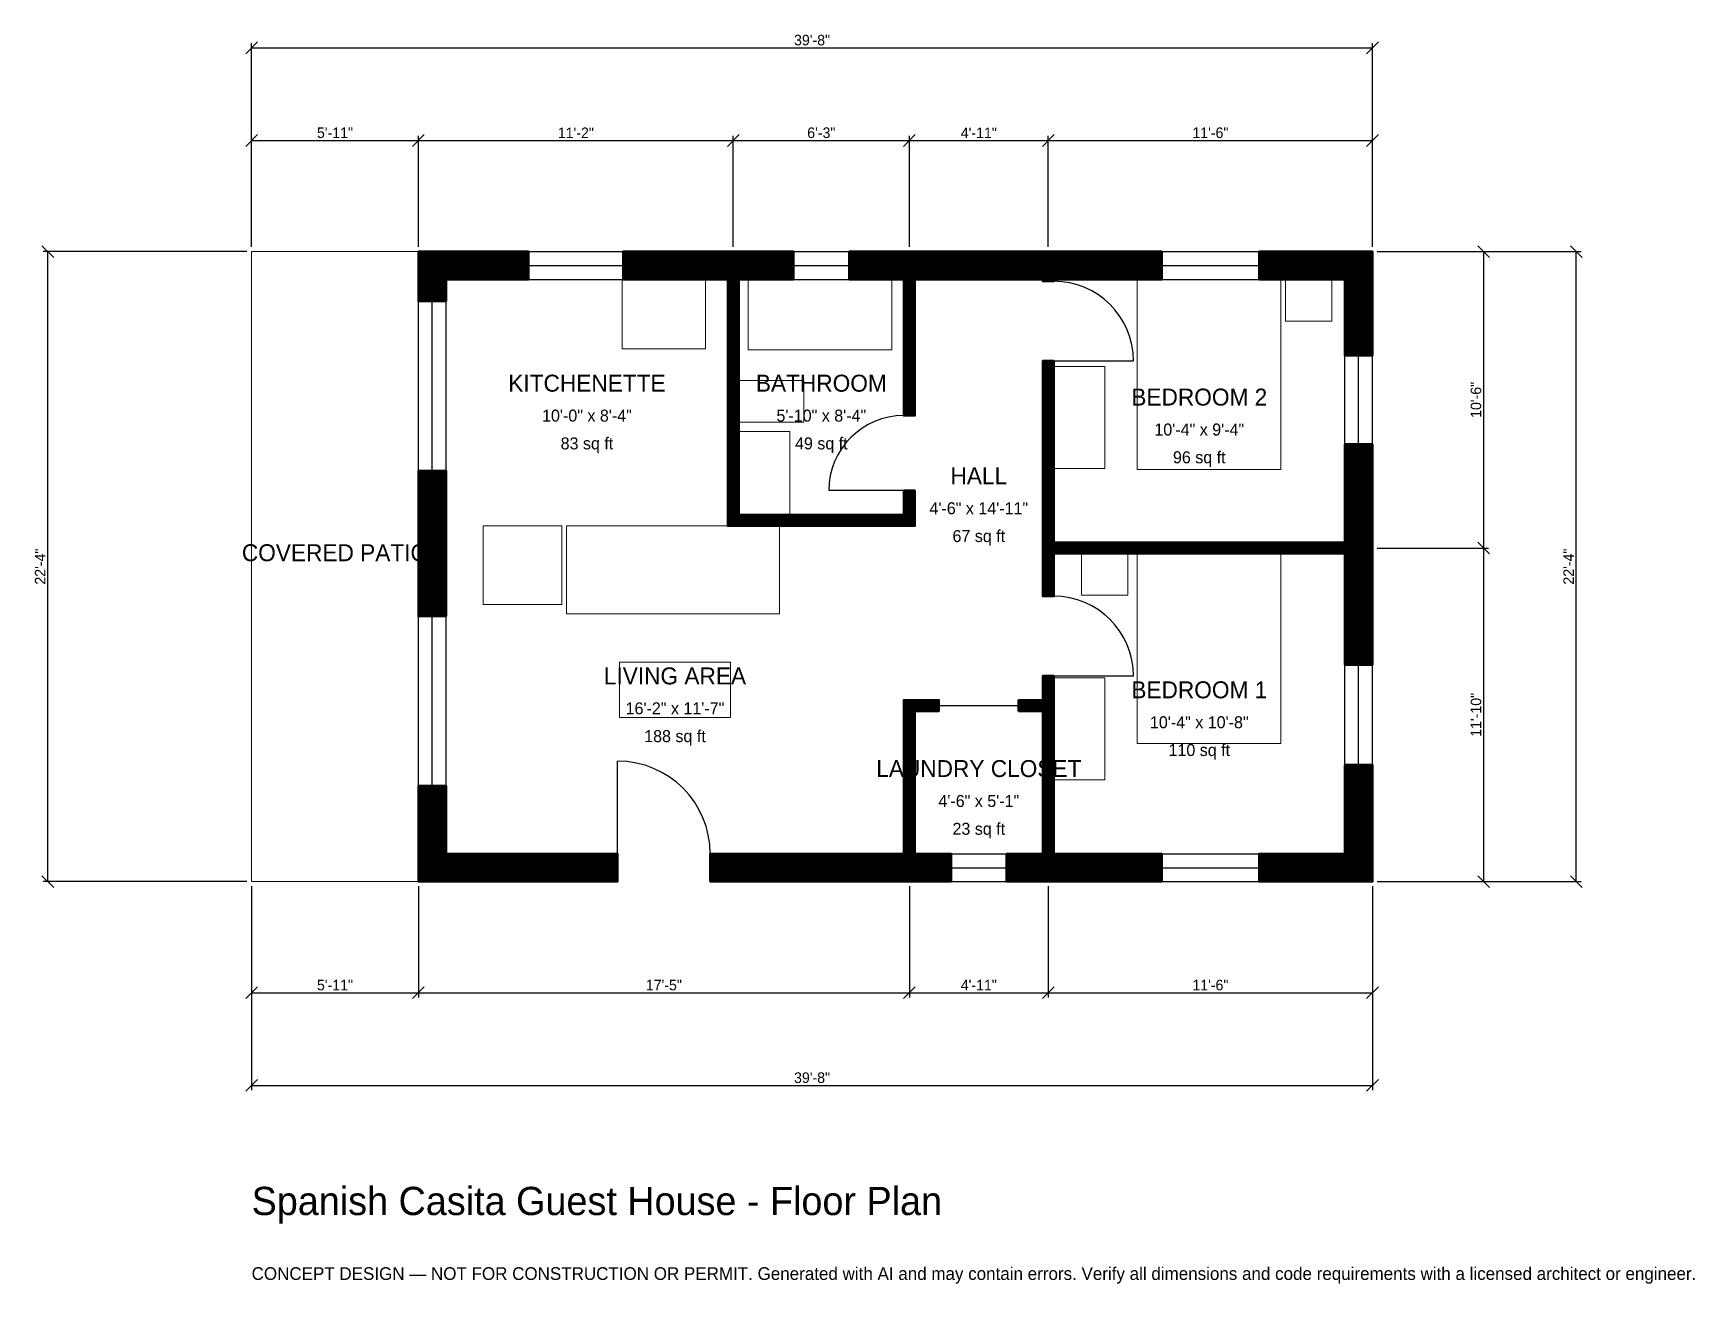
# Model space of a CAD drawing. Header units: inches. Extents: x -93 to 613, y -171 to 361.
import ezdxf
from ezdxf.enums import TextEntityAlignment as Align

# ---------------------------------------------------------------- set-up
doc = ezdxf.new("R2010")
doc.units = ezdxf.units.IN
doc.header["$MEASUREMENT"] = 0
doc.linetypes.add('DASHED', pattern=[0.6, 0.5, -0.1])
for name, color, linetype, lineweight in [('A-ANNO-DIMS', 1, 'Continuous', 13), ('A-ANNO-TEXT', 7, 'Continuous', 18), ('A-AREA-IDEN', 7, 'Continuous', 18), ('A-DOOR', 2, 'Continuous', 25), ('A-FLOR-FIXT', 9, 'Continuous', 13), ('A-FURN', 9, 'Continuous', 13), ('A-GLAZ', 4, 'Continuous', 25), ('A-SITE-PAVE', 8, 'Continuous', 13), ('A-WALL', 7, 'Continuous', 50), ('A-WALL-PATT', 8, 'Continuous', 13)]:
    doc.layers.add(name, color=color, linetype=linetype, lineweight=lineweight)
doc.dimstyles.new('PLAN', dxfattribs={"dimtxt": 4.5, "dimasz": 3, "dimexe": 2, "dimexo": 2, "dimgap": 1, "dimtad": 1, "dimdec": 0, "dimlunit": 4, "dimtsz": 2.5, "dimcen": 2.5, "dimclrd": 1, "dimclre": 1, "dimazin": 3, "dimtfac": 1, "dimtmove": 0, "dimatfit": 3})

msp = doc.modelspace()

# ---------------------------------------------------------------- hatches: boundary and pattern name
at = {"layer": 'A-WALL-PATT'}
h = msp.add_hatch(dxfattribs=at)
h.set_pattern_fill('ANSI31', color=8, scale=0.8)
h.paths.add_polyline_path([(273.622, 0), (194.8819, 0), (194.8819, 11.811), (273.622, 11.811), (277.1654, 11.811), (277.1654, 72.4409), (277.1654, 77.1654), (281.8898, 77.1654), (292.126, 77.1654), (292.126, 72.4409), (281.8898, 72.4409), (281.8898, 11.811), (285.4331, 11.811), (297.2441, 11.811), (297.2441, 0), (285.4331, 0), (281.8898, 0), (281.8898, 0), (277.1654, 0), (277.1654, 0), (273.622, 0)])
h.paths.add_polyline_path([(82.6772, 0), (82.6772, 0), (70.8661, 0), (70.8661, 0), (70.8661, 0), (70.8661, 11.811), (70.8661, 11.811), (70.8661, 40.748), (82.6772, 40.748), (82.6772, 11.811), (155.5118, 11.811), (155.5118, 0), (82.6772, 0)])
h.paths.add_polyline_path([(70.8661, 147.6378), (70.8661, 159.4488), (70.8661, 174.6063), (82.6772, 174.6063), (82.6772, 159.4488), (82.6772, 147.6378), (82.6772, 112.7953), (70.8661, 112.7953), (70.8661, 147.6378)])
h.paths.add_polyline_path([(70.8661, 255.9055), (70.8661, 255.9055), (70.8661, 267.7165), (70.8661, 267.7165), (70.8661, 267.7166), (82.6772, 267.7166), (82.6772, 267.7165), (117.7165, 267.7165), (117.7165, 255.9055), (82.6772, 255.9055), (82.6772, 246.6535), (70.8661, 246.6535), (70.8661, 255.9055)])
h.paths.add_polyline_path([(198.8189, 267.7165), (202.3622, 267.7165), (202.3622, 267.7166), (207.0866, 267.7166), (207.0866, 267.7165), (210.6299, 267.7165), (230.315, 267.7165), (230.315, 255.9055), (210.6299, 255.9055), (207.0866, 255.9055), (207.0866, 155.9055), (277.1654, 155.9055), (277.1654, 166.1417), (281.8898, 166.1417), (281.8898, 155.9055), (281.8898, 151.1811), (277.1654, 151.1811), (207.0866, 151.1811), (202.3622, 151.1811), (202.3622, 155.9055), (202.3622, 255.9055), (198.8189, 255.9055), (157.874, 255.9055), (157.874, 267.7165), (198.8189, 267.7165)])
h.paths.add_polyline_path([(273.622, 267.7165), (273.622, 267.7165), (277.1654, 267.7165), (277.1654, 267.7166), (281.8898, 267.7166), (281.8898, 267.7165), (332.6772, 267.7165), (336.2205, 267.7165), (336.2205, 267.7166), (340.9449, 267.7166), (340.9449, 267.7165), (344.4882, 267.7165), (386.811, 267.7165), (386.811, 255.9055), (344.4882, 255.9055), (340.9449, 255.9055), (340.9449, 255.1181), (336.2205, 255.1181), (336.2205, 255.9055), (332.6772, 255.9055), (285.4331, 255.9055), (285.4331, 255.9055), (281.8898, 255.9055), (281.8898, 198.0315), (277.1654, 198.0315), (277.1654, 255.9055), (253.937, 255.9055), (253.937, 267.7165), (273.622, 267.7165)])
h.paths.add_polyline_path([(464.5669, 267.7165), (464.5669, 267.7166), (476.378, 267.7166), (476.378, 267.7165), (476.378, 267.7165), (476.378, 255.9055), (476.378, 255.9055), (476.378, 223.622), (464.5669, 223.622), (464.5669, 255.9055), (428.1496, 255.9055), (428.1496, 267.7165), (464.5669, 267.7165)])
h.paths.add_polyline_path([(476.378, 147.6378), (476.378, 144.0945), (476.378, 144.0945), (476.378, 139.3701), (476.378, 139.3701), (476.378, 135.8268), (476.378, 92.126), (464.5669, 92.126), (464.5669, 135.8268), (464.5669, 139.3701), (340.9449, 139.3701), (340.9449, 121.2598), (336.2205, 121.2598), (336.2205, 139.3701), (336.2205, 144.0945), (336.2205, 221.2598), (340.9449, 221.2598), (340.9449, 144.0945), (464.5669, 144.0945), (464.5669, 147.6378), (464.5669, 185.8268), (476.378, 185.8268), (476.378, 147.6378)])
h.paths.add_polyline_path([(476.378, 11.811), (476.378, 11.811), (476.378, 0), (476.378, 0), (476.378, 0), (464.5669, 0), (464.5669, 0), (428.1496, 0), (428.1496, 11.811), (464.5669, 11.811), (464.5669, 49.6063), (476.378, 49.6063), (476.378, 11.811)])
h.paths.add_polyline_path([(344.4882, 0), (340.9449, 0), (340.9449, 0), (336.2205, 0), (336.2205, 0), (332.6772, 0), (320.8661, 0), (320.8661, 11.811), (332.6772, 11.811), (336.2205, 11.811), (336.2205, 72.4409), (325.9843, 72.4409), (325.9843, 77.1654), (336.2205, 77.1654), (336.2205, 87.4016), (340.9449, 87.4016), (340.9449, 77.1654), (340.9449, 72.4409), (340.9449, 11.811), (344.4882, 11.811), (386.811, 11.811), (386.811, 0), (344.4882, 0)])

# ---------------------------------------------------------------- linework, layer by layer
at = {"layer": 'A-DOOR'}
for p, q in [((340.9449, 221.2598), (374.8031, 221.2598)), ((277.1654, 166.1417), (245.2756, 166.1417)), ((340.9449, 87.4016), (374.8031, 87.4016)), ((292.126, 74.8031), (325.9843, 74.8031)), ((155.5118, 11.811), (155.5118, 51.1811))]:
    msp.add_line(p, q, dxfattribs=at)
for centre, radius, start, end in [((340.9449, 221.2598), 33.8583, 0, 90), ((277.1654, 166.1417), 31.8898, 90, 180), ((340.9449, 87.4016), 33.8583, 0, 90), ((155.5118, 11.811), 39.3701, 0, 90)]:
    msp.add_arc(centre, radius, start, end, dxfattribs=at)
at = {"layer": 'A-FLOR-FIXT'}
for points in [[(211.0236, 225.9843), (272.0472, 225.9843), (272.0472, 255.9055), (211.0236, 255.9055)], [(207.0866, 195.2756), (234.6457, 195.2756), (234.6457, 212.9921), (207.0866, 212.9921)], [(207.0866, 155.9055), (228.7402, 155.9055), (228.7402, 191.3386), (207.0866, 191.3386)]]:
    msp.add_lwpolyline(points, close=True, dxfattribs=at)
at = {"layer": 'A-FURN'}
for points in [[(157.4803, 226.378), (192.9134, 226.378), (192.9134, 255.9055), (157.4803, 255.9055)], [(376.378, 175.1969), (437.4016, 175.1969), (437.4016, 255.9055), (376.378, 255.9055)], [(439.3701, 238.189), (459.0551, 238.189), (459.0551, 255.9055), (439.3701, 255.9055)], [(340.9449, 175.5906), (362.5984, 175.5906), (362.5984, 218.8976), (340.9449, 218.8976)], [(98.4252, 117.7165), (131.8898, 117.7165), (131.8898, 151.1811), (98.4252, 151.1811)], [(133.8583, 113.7795), (224.4094, 113.7795), (224.4094, 151.1811), (133.8583, 151.1811)], [(352.7559, 121.6535), (372.4409, 121.6535), (372.4409, 139.3701), (352.7559, 139.3701)], [(376.378, 58.6614), (437.4016, 58.6614), (437.4016, 139.3701), (376.378, 139.3701)], [(156.2992, 69.685), (203.5433, 69.685), (203.5433, 93.3071), (156.2992, 93.3071)], [(340.9449, 43.3071), (362.5984, 43.3071), (362.5984, 86.6142), (340.9449, 86.6142)]]:
    msp.add_lwpolyline(points, close=True, dxfattribs=at)
at = {"layer": 'A-GLAZ'}
for p, q in [((117.7165, 267.7165), (157.874, 267.7165)), ((117.7165, 261.811), (157.874, 261.811)), ((230.315, 267.7165), (253.937, 267.7165)), ((230.315, 261.811), (253.937, 261.811)), ((386.811, 267.7165), (428.1496, 267.7165)), ((386.811, 261.811), (428.1496, 261.811)), ((117.7165, 255.9055), (157.874, 255.9055)), ((230.315, 255.9055), (253.937, 255.9055)), ((386.811, 255.9055), (428.1496, 255.9055)), ((70.8661, 174.6063), (70.8661, 246.6535)), ((76.7717, 174.6063), (76.7717, 246.6535)), ((82.6772, 174.6063), (82.6772, 246.6535)), ((464.5669, 185.8268), (464.5669, 223.622)), ((470.4724, 185.8268), (470.4724, 223.622)), ((476.378, 185.8268), (476.378, 223.622)), ((70.8661, 40.748), (70.8661, 112.7953)), ((76.7717, 40.748), (76.7717, 112.7953)), ((82.6772, 40.748), (82.6772, 112.7953)), ((464.5669, 49.6063), (464.5669, 92.126)), ((470.4724, 49.6063), (470.4724, 92.126)), ((476.378, 49.6063), (476.378, 92.126)), ((297.2441, 11.811), (320.8661, 11.811)), ((386.811, 11.811), (428.1496, 11.811)), ((297.2441, 5.9055), (320.8661, 5.9055)), ((297.2441, 0), (320.8661, 0)), ((386.811, 5.9055), (428.1496, 5.9055)), ((386.811, 0), (428.1496, 0))]:
    msp.add_line(p, q, dxfattribs=at)
at = {"layer": 'A-SITE-PAVE', "linetype": 'DASHED'}
msp.add_lwpolyline([(0, 0), (70.8661, 0), (70.8661, 267.7165), (0, 267.7165)], close=True, dxfattribs=at)
at = {"layer": 'A-WALL'}
for points in [[(70.8661, 255.9055), (70.8661, 255.9055), (70.8661, 267.7165), (70.8661, 267.7165), (70.8661, 267.7166), (82.6772, 267.7166), (82.6772, 267.7165), (117.7165, 267.7165), (117.7165, 255.9055), (82.6772, 255.9055), (82.6772, 246.6535), (70.8661, 246.6535), (70.8661, 255.9055)], [(198.8189, 267.7165), (202.3622, 267.7165), (202.3622, 267.7166), (207.0866, 267.7166), (207.0866, 267.7165), (210.6299, 267.7165), (230.315, 267.7165), (230.315, 255.9055), (210.6299, 255.9055), (207.0866, 255.9055), (207.0866, 155.9055), (277.1654, 155.9055), (277.1654, 166.1417), (281.8898, 166.1417), (281.8898, 155.9055), (281.8898, 151.1811), (277.1654, 151.1811), (207.0866, 151.1811), (202.3622, 151.1811), (202.3622, 155.9055), (202.3622, 255.9055), (198.8189, 255.9055), (157.874, 255.9055), (157.874, 267.7165), (198.8189, 267.7165)], [(273.622, 267.7165), (273.622, 267.7165), (277.1654, 267.7165), (277.1654, 267.7166), (281.8898, 267.7166), (281.8898, 267.7165), (332.6772, 267.7165), (336.2205, 267.7165), (336.2205, 267.7166), (340.9449, 267.7166), (340.9449, 267.7165), (344.4882, 267.7165), (386.811, 267.7165), (386.811, 255.9055), (344.4882, 255.9055), (340.9449, 255.9055), (340.9449, 255.1181), (336.2205, 255.1181), (336.2205, 255.9055), (332.6772, 255.9055), (285.4331, 255.9055), (285.4331, 255.9055), (281.8898, 255.9055), (281.8898, 198.0315), (277.1654, 198.0315), (277.1654, 255.9055), (253.937, 255.9055), (253.937, 267.7165), (273.622, 267.7165)], [(464.5669, 267.7165), (464.5669, 267.7166), (476.378, 267.7166), (476.378, 267.7165), (476.378, 267.7165), (476.378, 255.9055), (476.378, 255.9055), (476.378, 223.622), (464.5669, 223.622), (464.5669, 255.9055), (428.1496, 255.9055), (428.1496, 267.7165), (464.5669, 267.7165)], [(476.378, 147.6378), (476.378, 144.0945), (476.378, 144.0945), (476.378, 139.3701), (476.378, 139.3701), (476.378, 135.8268), (476.378, 92.126), (464.5669, 92.126), (464.5669, 135.8268), (464.5669, 139.3701), (340.9449, 139.3701), (340.9449, 121.2598), (336.2205, 121.2598), (336.2205, 139.3701), (336.2205, 144.0945), (336.2205, 221.2598), (340.9449, 221.2598), (340.9449, 144.0945), (464.5669, 144.0945), (464.5669, 147.6378), (464.5669, 185.8268), (476.378, 185.8268), (476.378, 147.6378)], [(70.8661, 147.6378), (70.8661, 159.4488), (70.8661, 174.6063), (82.6772, 174.6063), (82.6772, 159.4488), (82.6772, 147.6378), (82.6772, 112.7953), (70.8661, 112.7953), (70.8661, 147.6378)], [(344.4882, 0), (340.9449, 0), (340.9449, 0), (336.2205, 0), (336.2205, 0), (332.6772, 0), (320.8661, 0), (320.8661, 11.811), (332.6772, 11.811), (336.2205, 11.811), (336.2205, 72.4409), (325.9843, 72.4409), (325.9843, 77.1654), (336.2205, 77.1654), (336.2205, 87.4016), (340.9449, 87.4016), (340.9449, 77.1654), (340.9449, 72.4409), (340.9449, 11.811), (344.4882, 11.811), (386.811, 11.811), (386.811, 0), (344.4882, 0)], [(273.622, 0), (194.8819, 0), (194.8819, 11.811), (273.622, 11.811), (277.1654, 11.811), (277.1654, 72.4409), (277.1654, 77.1654), (281.8898, 77.1654), (292.126, 77.1654), (292.126, 72.4409), (281.8898, 72.4409), (281.8898, 11.811), (285.4331, 11.811), (297.2441, 11.811), (297.2441, 0), (285.4331, 0), (281.8898, 0), (281.8898, 0), (277.1654, 0), (277.1654, 0), (273.622, 0)], [(476.378, 11.811), (476.378, 11.811), (476.378, 0), (476.378, 0), (476.378, 0), (464.5669, 0), (464.5669, 0), (428.1496, 0), (428.1496, 11.811), (464.5669, 11.811), (464.5669, 49.6063), (476.378, 49.6063), (476.378, 11.811)], [(82.6772, 0), (82.6772, 0), (70.8661, 0), (70.8661, 0), (70.8661, 0), (70.8661, 11.811), (70.8661, 11.811), (70.8661, 40.748), (82.6772, 40.748), (82.6772, 11.811), (155.5118, 11.811), (155.5118, 0), (82.6772, 0)]]:
    msp.add_lwpolyline(points, close=True, dxfattribs=at)

# ---------------------------------------------------------------- texts
at = {"layer": 'A-ANNO-TEXT'}
for s, height, p in [('Spanish Casita Guest House - Floor Plan', 12, (0, -141.7323)), ('CONCEPT DESIGN — NOT FOR CONSTRUCTION OR PERMIT. Generated with AI and may contain errors. Verify all dimensions and code requirements with a licensed architect or engineer.', 5.4, (0, -169.2913))]:
    msp.add_text(s, height=height, dxfattribs=at).set_placement(p)
at = {"layer": 'A-AREA-IDEN'}
for s, height, p in [('KITCHENETTE', 7.2, (142.5197, 211.811)), ('BATHROOM', 7.2, (242.126, 211.811)), ('BEDROOM 2', 7.2, (402.7559, 205.9055)), ('10\'-0" x 8\'-4"', 5.1, (142.5197, 198.0315)), ('5\'-10" x 8\'-4"', 5.1, (242.126, 198.0315)), ('10\'-4" x 9\'-4"', 5.1, (402.7559, 192.126)), ('83 sq ft', 5.1, (142.5197, 186.2205)), ('49 sq ft', 5.1, (242.126, 186.2205)), ('96 sq ft', 5.1, (402.7559, 180.315)), ('HALL', 7.2, (309.0551, 172.4409)), ('4\'-6" x 14\'-11"', 5.1, (309.0551, 158.6614)), ('67 sq ft', 5.1, (309.0551, 146.8504)), ('COVERED PATIO', 7.2, (35.4331, 139.7638)), ('LIVING AREA', 7.2, (179.9213, 87.4016)), ('BEDROOM 1', 7.2, (402.7559, 81.4961)), ('16\'-2" x 11\'-7"', 5.1, (179.9213, 73.622)), ('188 sq ft', 5.1, (179.9213, 61.811)), ('10\'-4" x 10\'-8"', 5.1, (402.7559, 67.7165)), ('110 sq ft', 5.1, (402.7559, 55.9055)), ('LAUNDRY CLOSET', 7.2, (309.0551, 48.0315)), ('4\'-6" x 5\'-1"', 5.1, (309.0551, 34.252)), ('23 sq ft', 5.1, (309.0551, 22.4409))]:
    msp.add_text(s, height=height, dxfattribs=at).set_placement(p, align=Align.MIDDLE_CENTER)

# ---------------------------------------------------------------- dimensions: what is measured, and where the dimension line sits
at = {"layer": 'A-ANNO-DIMS'}
for base, p1, p2, text in [((0, 354.3307), (0, 267.7165), (476.378, 267.7165), '39\'-8"'), ((0, 314.9606), (0, 267.7165), (70.8661, 267.7165), '5\'-11"'), ((70.8661, 314.9606), (70.8661, 267.7165), (204.7244, 267.7165), '11\'-2"'), ((204.7244, 314.9606), (204.7244, 267.7165), (279.5276, 267.7165), '6\'-3"'), ((279.5276, 314.9606), (279.5276, 267.7165), (338.5827, 267.7165), '4\'-11"'), ((338.5827, 314.9606), (338.5827, 267.7165), (476.378, 267.7165), '11\'-6"'), ((0, -47.2441), (0, 0), (70.8661, 0), '5\'-11"'), ((0, -86.6142), (0, 0), (476.378, 0), '39\'-8"'), ((70.8661, -47.2441), (70.8661, 0), (279.5276, 0), '17\'-5"'), ((279.5276, -47.2441), (279.5276, 0), (338.5827, 0), '4\'-11"'), ((338.5827, -47.2441), (338.5827, 0), (476.378, 0), '11\'-6"')]:
    msp.add_linear_dim(base=base, p1=p1, p2=p2, text=text, dimstyle='PLAN', dxfattribs=at).render()
for base, p1, p2, text in [((-86.6142, 0), (0, 0), (0, 267.7165), '22\'-4"'), ((523.622, 141.7323), (476.378, 141.7323), (476.378, 267.7165), '10\'-6"'), ((562.9921, 0), (476.378, 0), (476.378, 267.7165), '22\'-4"'), ((523.622, 0), (476.378, 0), (476.378, 141.7323), '11\'-10"')]:
    msp.add_linear_dim(base=base, p1=p1, p2=p2, angle=90, text=text, dimstyle='PLAN', dxfattribs=at).render()

doc.saveas('drawing.dxf')
